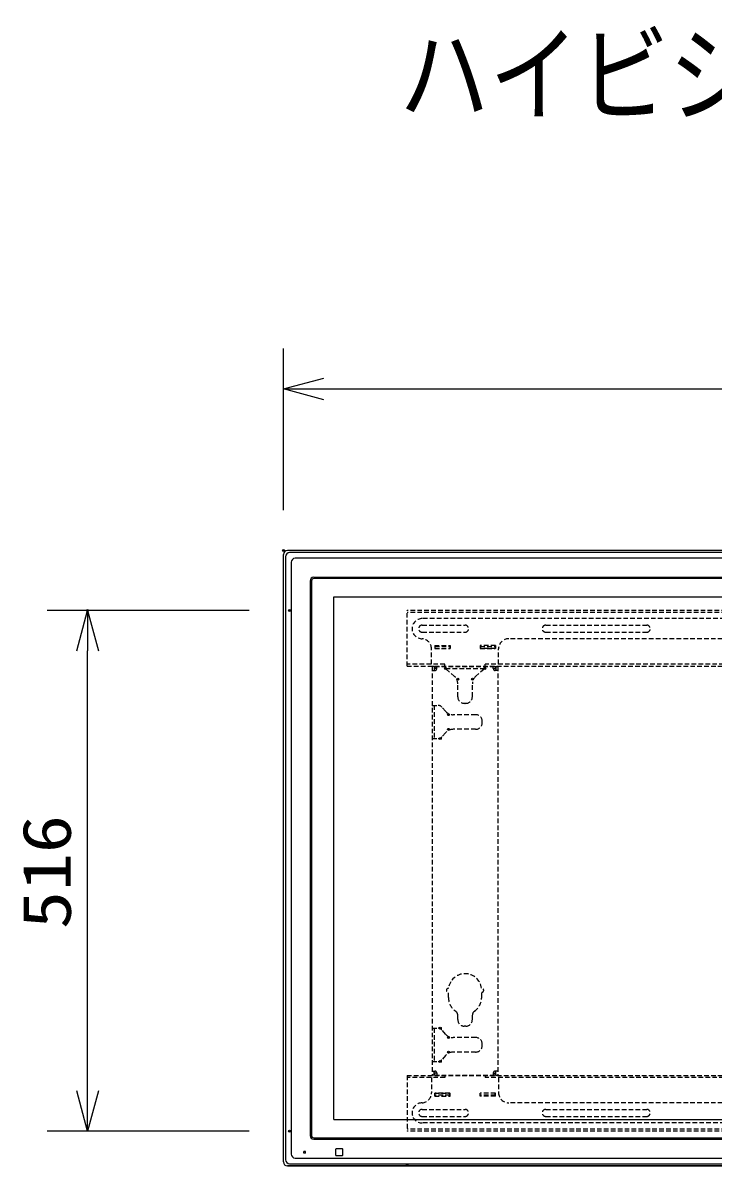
# Model space of a CAD drawing. Units: millimetres, scale not verified. Extents: x -63 to 63, y -57 to 57.
# Drawn here: x -54.1 to -19.9, y 0.7 to 57.4 of the extents above; entities that cross this region are included whole.
import ezdxf
from ezdxf.enums import TextEntityAlignment as Align

# ---------------------------------------------------------------- set-up
doc = ezdxf.new("R2010")
doc.units = ezdxf.units.MM
doc.header["$LTSCALE"] = 0.190236
doc.header["$PDMODE"] = 32
doc.header["$PDSIZE"] = 0.0951
doc.linetypes.add('DASHED1', pattern=[1.8, 1.2, -0.6])
for name, color, linetype in [('0-0_GAIKEI', 1, 'Continuous'), ('0-1_TOUROKU', 7, 'Continuous'), ('0-2_SUNPO', 3, 'Continuous'), ('0-3_MOJI1', 2, 'Continuous'), ('0-5_Defpoints', 7, 'Continuous')]:
    doc.layers.add(name, color=color, linetype=linetype)
doc.styles.add('ＭＳ ゴシック', font='')
doc.styles.get('ＭＳ ゴシック').set_extended_font_data('MS Gothic')

# ---------------------------------------------------------------- blocks, each defined once
blk = doc.blocks.new('_OPEN30')
at = {"layer": '0-1_TOUROKU'}
blk.add_line((0, 0), (-1, 0), dxfattribs=at)
blk.add_lwpolyline([(-1, 0.26795), (0, 0), (-1, -0.26795)], dxfattribs=at)

msp = doc.modelspace()

# ---------------------------------------------------------------- linework, layer by layer
at = {"layer": '0-0_GAIKEI', "color": 7}
for p, q in [((9.5612, 31.2327), (-41.0389, 31.2327)), ((6.9502, 31.2327), (-41.0389, 31.2327)), ((-41.2389, 0.9327), (-41.2389, 31.0327)), ((9.5612, 0.7327), (-41.0389, 0.7327)), ((-41.0389, 0.7327), (9.5612, 0.7327))]:
    msp.add_line(p, q, dxfattribs=at)
at = {"layer": '0-0_GAIKEI'}
for p, q in [((-41.1328, 30.9266), (-41.1328, 1.0388)), ((9.4551, 31.1266), (-40.9328, 31.1266)), ((-40.8539, 30.6477), (-40.8539, 1.3177)), ((9.1762, 30.8477), (-40.6539, 30.8477)), ((-39.9189, 29.7327), (-39.9189, 2.2327)), ((-39.8452, 29.7327), (-39.8452, 2.2327)), ((-39.7389, 29.9127), (8.2612, 29.9127)), ((8.2612, 29.839), (-39.7389, 29.839)), ((-38.7389, 3.0327), (7.2612, 3.0327)), ((-39.7389, 2.1264), (8.2612, 2.1264)), ((-39.7389, 2.0527), (8.2612, 2.0527)), ((-40.2289, 1.3677), (-40.2289, 1.4477)), ((-40.1489, 1.4477), (-40.2289, 1.4477)), ((-40.1489, 1.3677), (-40.2289, 1.3677)), ((-40.1489, 1.3677), (-40.1489, 1.4477)), ((-38.6489, 1.2577), (-38.6489, 1.5577)), ((-38.3239, 1.5827), (-38.6239, 1.5827)), ((-38.3239, 1.2327), (-38.6239, 1.2327)), ((-38.2989, 1.2577), (-38.2989, 1.5577)), ((-40.9328, 0.8388), (9.4551, 0.8388)), ((-40.6539, 1.1177), (9.1762, 1.1177))]:
    msp.add_line(p, q, dxfattribs=at)
at = {"layer": '0-0_GAIKEI', "color": 3}
for p, q in [((-42.9415, 28.2577), (-52.9415, 28.2577)), ((-50.9415, 4.4577), (-50.9415, 26.2577)), ((-42.9415, 2.4577), (-52.9415, 2.4577))]:
    msp.add_line(p, q, dxfattribs=at)
at = {"layer": '0-0_GAIKEI', "linetype": 'DASHED1'}
for p, q in [((-35.1139, 25.5077), (-35.1139, 28.2577)), ((3.6362, 28.2577), (-35.1139, 28.2577)), ((3.6362, 28.1577), (-35.1139, 28.1577)), ((2.8862, 27.8577), (-34.3639, 27.8577)), ((-34.3639, 27.5327), (-32.2389, 27.5327)), ((-28.2389, 27.5327), (-23.2389, 27.5327)), ((-34.3639, 27.1827), (-32.2389, 27.1827)), ((-16.7389, 26.8577), (-30.0764, 26.8577)), ((-28.2389, 27.1827), (-23.2389, 27.1827)), ((-33.9014, 25.6077), (-33.9014, 26.3588)), ((-33.7439, 26.5227), (-33.7439, 26.3727)), ((-33.7439, 26.5227), (-32.9839, 26.5227)), ((-33.7439, 26.3727), (-32.9839, 26.3727)), ((-33.7389, 26.4827), (-33.7389, 26.3727)), ((-33.7389, 26.4827), (-32.9889, 26.4827)), ((-33.7389, 26.3827), (-32.9889, 26.3827)), ((-32.9889, 26.4827), (-32.9889, 26.3727)), ((-32.9839, 26.5227), (-32.9839, 26.3727)), ((-31.4939, 26.5227), (-31.4939, 26.3727)), ((-30.7339, 26.5227), (-31.4939, 26.5227)), ((-30.7339, 26.3727), (-31.4939, 26.3727)), ((-31.4889, 26.4827), (-31.4889, 26.3727)), ((-31.4889, 26.4827), (-30.7389, 26.4827)), ((-31.4889, 26.3827), (-30.7389, 26.3827)), ((-30.7389, 26.4827), (-30.7389, 26.3727)), ((-30.7339, 26.5227), (-30.7339, 26.3727)), ((-30.5764, 25.6077), (-30.5764, 26.3577)), ((-33.2389, 25.6077), (-35.1139, 25.6077)), ((-35.1139, 25.5077), (3.6362, 25.5077)), ((-33.7389, 25.5077), (-33.7389, 25.3827)), ((-33.2389, 25.5077), (-33.2389, 25.6077)), ((-31.2389, 25.5077), (-31.2389, 25.6077)), ((-0.2388, 25.6077), (-31.2389, 25.6077)), ((-30.7389, 25.5077), (-30.7389, 25.3827)), ((-33.7639, 25.4827), (-33.8639, 25.4827)), ((-33.8639, 25.4827), (-33.8639, 5.2327)), ((-33.8639, 25.2827), (-33.7389, 25.2827)), ((-33.7639, 25.4827), (-33.7639, 25.2827)), ((-33.7389, 25.4827), (-30.7389, 25.4827)), ((-33.6389, 25.3827), (-33.7389, 25.3827)), ((-33.6389, 25.3827), (-33.6389, 25.4827)), ((-33.2139, 25.4827), (-33.2139, 25.4287)), ((-33.2027, 25.3827), (-31.2751, 25.3827)), ((-33.179, 25.3528), (-32.776, 25.0074)), ((-31.2988, 25.3528), (-31.7018, 25.0074)), ((-31.2639, 25.4827), (-31.2639, 25.4287)), ((-30.8389, 25.3827), (-30.8389, 25.4827)), ((-30.8389, 25.3827), (-30.7389, 25.3827)), ((-30.6139, 25.2827), (-30.7389, 25.2827)), ((-30.7139, 25.4827), (-30.6139, 25.4827)), ((-30.7139, 25.4827), (-30.7139, 25.2827)), ((-30.6139, 25.4827), (-30.6139, 5.2327)), ((-32.6014, 23.9827), (-32.6014, 24.6278)), ((-31.8764, 23.9827), (-31.8764, 24.6278)), ((-33.8639, 23.5577), (-33.5782, 23.5577)), ((-33.7639, 23.5577), (-33.7639, 21.9077)), ((-33.2134, 23.2681), (-33.3891, 23.4713)), ((-32.2014, 23.6577), (-32.2764, 23.6577)), ((-31.7139, 23.0952), (-32.8353, 23.0952)), ((-31.3889, 22.6952), (-31.3889, 22.7702)), ((-33.2134, 22.1973), (-33.3891, 21.9942)), ((-31.7139, 22.3702), (-32.8353, 22.3702)), ((-33.8639, 21.9077), (-33.5782, 21.9077)), ((-33.0639, 9.0827), (-33.0639, 9.3326)), ((-31.4139, 9.0827), (-31.4139, 9.3324)), ((-32.6014, 7.9827), (-32.6014, 8.1993)), ((-31.8764, 7.9827), (-31.8764, 8.1993)), ((-33.8639, 7.5577), (-33.5782, 7.5577)), ((-33.7639, 7.5577), (-33.7639, 5.9077)), ((-33.2134, 7.2681), (-33.3891, 7.4712)), ((-32.2014, 7.6577), (-32.2764, 7.6577)), ((-31.7139, 7.0952), (-32.8353, 7.0952)), ((-31.7139, 6.3702), (-32.8353, 6.3702)), ((-31.3889, 6.6952), (-31.3889, 6.7702)), ((-33.8639, 5.9077), (-33.5782, 5.9077)), ((-33.2134, 6.1973), (-33.3891, 5.9942)), ((-35.1139, 5.2077), (-35.1139, 2.4577)), ((-35.1139, 5.2077), (3.6362, 5.2077)), ((-33.2389, 5.1077), (-35.1139, 5.1077)), ((-33.9014, 5.1077), (-33.9014, 4.3566)), ((-33.8639, 5.4327), (-33.7389, 5.4327)), ((-33.7639, 5.2327), (-33.8639, 5.2327)), ((-33.7639, 5.2327), (-33.7639, 5.4327)), ((-33.6389, 5.3327), (-33.7389, 5.3327)), ((-33.7389, 5.2077), (-33.7389, 5.3327)), ((-33.7389, 5.2327), (-30.7389, 5.2327)), ((-33.6389, 5.3327), (-33.6389, 5.2327)), ((-33.2389, 5.2077), (-33.2389, 5.1077)), ((-31.2389, 5.2077), (-31.2389, 5.1077)), ((-0.2388, 5.1077), (-31.2389, 5.1077)), ((-30.8389, 5.3327), (-30.8389, 5.2327)), ((-30.8389, 5.3327), (-30.7389, 5.3327)), ((-30.6139, 5.4327), (-30.7389, 5.4327)), ((-30.7389, 5.2077), (-30.7389, 5.3327)), ((-30.7139, 5.2327), (-30.7139, 5.4327)), ((-30.7139, 5.2327), (-30.6139, 5.2327)), ((-30.5764, 5.1077), (-30.5764, 4.3577)), ((-33.7439, 4.1927), (-33.7439, 4.3427)), ((-33.7439, 4.3427), (-32.9839, 4.3427)), ((-33.7439, 4.1927), (-32.9839, 4.1927)), ((-33.7389, 4.2327), (-33.7389, 4.3427)), ((-32.9889, 4.3327), (-33.7389, 4.3327)), ((-32.9889, 4.2327), (-33.7389, 4.2327)), ((-32.9889, 4.2327), (-32.9889, 4.3427)), ((-32.9839, 4.1927), (-32.9839, 4.3427)), ((-31.4939, 4.1927), (-31.4939, 4.3427)), ((-30.7339, 4.3427), (-31.4939, 4.3427)), ((-30.7339, 4.1927), (-31.4939, 4.1927)), ((-31.4889, 4.2327), (-31.4889, 4.3427)), ((-30.7389, 4.3327), (-31.4889, 4.3327)), ((-30.7389, 4.2327), (-31.4889, 4.2327)), ((-30.7389, 4.2327), (-30.7389, 4.3427)), ((-30.7339, 4.1927), (-30.7339, 4.3427)), ((-34.3639, 3.5327), (-32.2389, 3.5327)), ((-16.7389, 3.8577), (-30.0764, 3.8577)), ((-28.2389, 3.5327), (-23.2389, 3.5327)), ((-34.3639, 3.1827), (-32.2389, 3.1827)), ((2.8862, 2.8577), (-34.3639, 2.8577)), ((-28.2389, 3.1827), (-23.2389, 3.1827)), ((3.6362, 2.5577), (-35.1139, 2.5577)), ((3.6362, 2.4577), (-35.1139, 2.4577))]:
    msp.add_line(p, q, dxfattribs=at)
at = {"layer": '0-0_GAIKEI'}
msp.add_lwpolyline([(-38.7389, 3.0327), (-38.7389, 28.9327), (7.2612, 28.9327)], dxfattribs=at)
at = {"layer": '0-0_GAIKEI', "color": 7}
for centre, start, end in [((-41.0389, 31.0327), 90, 180), ((-41.0389, 31.0327), 90, 180), ((-41.0389, 0.9327), 180, 270), ((-41.0389, 0.9327), 180, 270)]:
    msp.add_arc(centre, 0.2, start, end, dxfattribs=at)
at = {"layer": '0-0_GAIKEI'}
for centre, radius, start, end in [((-40.9328, 30.9266), 0.2, 90, 180), ((-40.6539, 30.6477), 0.2, 90, 180), ((-39.7389, 29.7327), 0.18, 90, 180), ((-39.7389, 29.7327), 0.1063, 90, 180), ((-39.7389, 2.2327), 0.18, 180, 270), ((-39.7389, 2.2327), 0.1063, 180, 270), ((-40.6539, 1.3177), 0.2, 180, 270), ((-38.6239, 1.5577), 0.025, 90, 180), ((-38.6239, 1.2577), 0.025, 180, 270), ((-38.3239, 1.5577), 0.025, 0, 90), ((-38.3239, 1.2577), 0.025, 270, 0), ((-40.9328, 1.0388), 0.2, 180, 270)]:
    msp.add_arc(centre, radius, start, end, dxfattribs=at)
at = {"layer": '0-0_GAIKEI', "linetype": 'DASHED1'}
for centre, radius, start, end in [((-34.3639, 27.3577), 0.5, 90, 270), ((-34.3639, 27.3577), 0.175, 90, 270), ((-32.2389, 27.3577), 0.175, 270, 90), ((-28.2389, 27.3577), 0.175, 90, 270), ((-23.2389, 27.3577), 0.175, 270, 90), ((-34.4014, 26.3588), 0.5, 0, 85.69878), ((-30.0764, 26.3577), 0.5, 90, 180), ((-33.7389, 25.3827), 0.1, 270, 0), ((-33.1139, 25.4287), 0.1, 180, 229.3987), ((-33.1014, 24.6278), 0.5, 0, 49.3987), ((-31.3764, 24.6278), 0.5, 130.6013, 180), ((-31.3639, 25.4287), 0.1, 310.6013, 0), ((-30.7389, 25.3827), 0.1, 180, 270), ((-32.2764, 23.9827), 0.325, 180, 270), ((-32.2014, 23.9827), 0.325, 270, 0), ((-33.5782, 23.3077), 0.25, 40.85538, 90), ((-32.8353, 23.5952), 0.5, 220.85538, 270), ((-31.7139, 22.7702), 0.325, 0, 90), ((-31.7139, 22.6952), 0.325, 270, 0), ((-32.8353, 21.8702), 0.5, 90, 139.14462), ((-33.5782, 22.1577), 0.25, 270, 319.14462), ((-32.2389, 9.4327), 0.825, 6.93104, 173.02642), ((-33.0636, 9.4327), 0.1003, 86.66037, 269.85246), ((-32.2389, 9.0827), 0.825, 180, 235.26599), ((-32.2389, 9.0827), 0.825, 304.73401, 0), ((-31.4141, 9.4327), 0.1003, 270.14754, 93.33963), ((-32.8514, 8.1993), 0.25, 0, 55.26599), ((-32.2764, 7.9827), 0.325, 180, 270), ((-32.2014, 7.9827), 0.325, 270, 0), ((-31.6264, 8.1993), 0.25, 124.73401, 180), ((-33.5782, 7.3077), 0.25, 40.85538, 90), ((-32.8353, 7.5952), 0.5, 220.85538, 270), ((-31.7139, 6.7702), 0.325, 0, 90), ((-32.8353, 5.8702), 0.5, 90, 139.14462), ((-31.7139, 6.6952), 0.325, 270, 0), ((-33.5782, 6.1577), 0.25, 270, 319.14462), ((-33.7389, 5.3327), 0.1, 0, 90), ((-30.7389, 5.3327), 0.1, 90, 180), ((-34.4014, 4.3566), 0.5, 274.30122, 0), ((-30.0764, 4.3577), 0.5, 180, 270), ((-34.3639, 3.3577), 0.5, 90, 270), ((-34.3639, 3.3577), 0.175, 90, 270), ((-32.2389, 3.3577), 0.175, 270, 90), ((-28.2389, 3.3577), 0.175, 90, 270), ((-23.2389, 3.3577), 0.175, 270, 90)]:
    msp.add_arc(centre, radius, start, end, dxfattribs=at)
at = {"layer": '0-0_GAIKEI'}
for p in [(-33.2139, 25.3827), (-31.2639, 25.3827), (-32.6014, 24.8577), (-31.8764, 24.8577), (-33.0639, 23.0952), (-33.0639, 22.3702), (-33.4639, 21.9077), (-33.4639, 7.5577), (-33.0639, 7.0952), (-33.0639, 6.3702), (-33.4639, 5.9077)]:
    msp.add_point(p, dxfattribs=at)
at = {"layer": '0-1_TOUROKU'}
for p in [(-50.9415, 28.2577), (-40.9415, 28.2577), (-40.9415, 2.4577)]:
    msp.add_point(p, dxfattribs=at)
at = {"layer": '0-2_SUNPO'}
for p, q in [((-41.2389, 33.2393), (-41.2389, 41.2393)), ((-39.2389, 39.2393), (7.7612, 39.2393))]:
    msp.add_line(p, q, dxfattribs=at)
at = {"layer": '0-2_SUNPO', "color": 7}
msp.add_point((-35.1139, 0.7669), dxfattribs=at)
at = {"layer": '0-5_Defpoints'}
msp.add_point((-41.2389, 31.2393), dxfattribs=at)

# ---------------------------------------------------------------- block references
at = {"layer": '0-0_GAIKEI', "xscale": 2, "yscale": 2}
for p, rotation in [((-50.9415, 28.2577), 90), ((-50.9415, 2.4577), 270)]:
    msp.add_blockref('_OPEN30', p, dxfattribs=dict(at, rotation=rotation))
at = {"layer": '0-2_SUNPO', "xscale": 2, "yscale": 2, "rotation": 180}
msp.add_blockref('_OPEN30', (-41.2389, 39.2393), dxfattribs=at)

# ---------------------------------------------------------------- texts
at = {"layer": '0-0_GAIKEI', "color": 3, "style": 'ＭＳ ゴシック', "width": 1.15}
msp.add_text('516', height=2.406, rotation=90, dxfattribs=at).set_placement((-51.0511, 12.4706), align=Align.BOTTOM_LEFT)
at = {"layer": '0-3_MOJI1', "style": 'ＭＳ ゴシック', "width": 0.85}
msp.add_text('ハイビジョンプラズマディスプレイ壁掛け金具付', height=3.848, dxfattribs=at).set_placement((-35.5001, 51.7599), align=Align.BOTTOM_LEFT)

doc.saveas('drawing.dxf')
